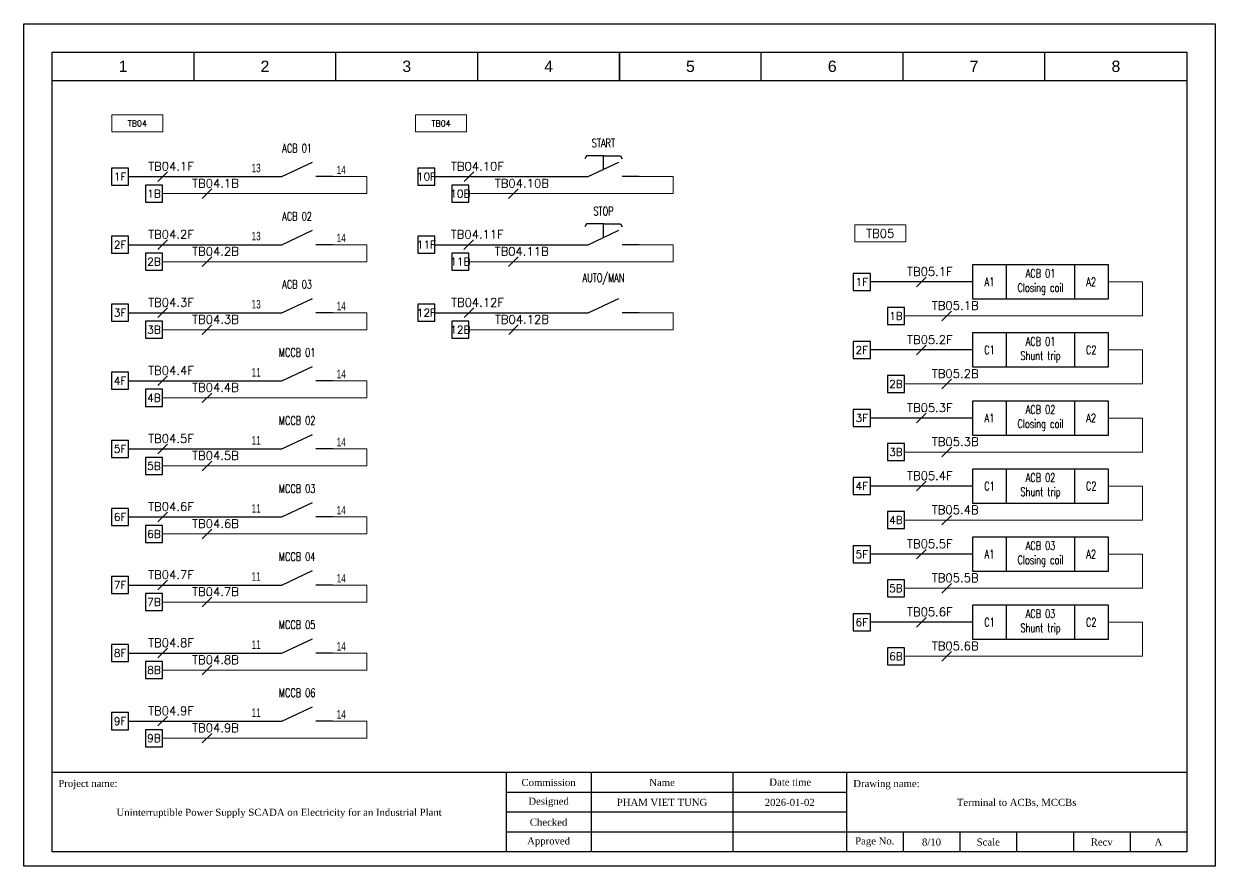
# Model space of a CAD drawing. Header units: millimetres. Extents: x 0 to 3300, y 0 to 297.
# Drawn here: x 1920 to 2340, y 0 to 297 of the extents above; entities that cross this region are included whole.
import ezdxf
from ezdxf.enums import TextEntityAlignment as Align

# ---------------------------------------------------------------- set-up
doc = ezdxf.new("R2010")
doc.units = ezdxf.units.MM
for name, color, linetype in [('0_TB_FEED THRU', 8, 'Continuous'), ('BLACK WIRE', 9, 'Continuous'), ('Frame_text', 3, 'Continuous')]:
    doc.layers.add(name, color=color, linetype=linetype)
for name, color, linetype, lineweight in [('LINE', 3, 'Continuous', 9), ('RED WIRE', 1, 'Continuous', 0), ('WIRING', 7, 'Continuous', 0)]:
    doc.layers.add(name, color=color, linetype=linetype, lineweight=lineweight)
doc.styles.add('F2.5 Romans', font='romans.shx', dxfattribs={"height": 2.5})
doc.styles.add('F4.0', font='arial.ttf', dxfattribs={"height": 4})
doc.styles.add('ROMANS', font='romans.shx', dxfattribs={"width": 0.7, "bigfont": 'whgtxt.shx'})
doc.styles.add('SIMPLEX', font='SIMPLEX.shx', dxfattribs={"width": 0.7})
doc.styles.get("Standard").update_dxf_attribs({"font": 'times.ttf', "height": 2.5})
doc.styles.add('TEXTSTYLE_5', font='txt', dxfattribs={"width": 0.723327})

# ---------------------------------------------------------------- blocks, each defined once
blk = doc.blocks.new('A3_BLOCK')
for p, q in [((10, 5), (10, 287)), ((10, 287), (410, 287)), ((60, 277), (60, 287)), ((110, 277), (110, 287)), ((160, 277), (160, 287)), ((210, 277), (210, 287)), ((210, 287), (210, 277)), ((260, 277), (260, 287)), ((310, 277), (310, 287)), ((360, 277), (360, 287)), ((410, 287), (410, 5)), ((10, 277), (410, 277)), ((410, 33), (10, 33)), ((170, 33), (170, 5)), ((200, 33), (200, 5)), ((250, 33), (250, 5)), ((290, 33), (290, 5)), ((290, 26), (170, 26)), ((290, 19), (170, 19)), ((410, 12), (170, 12)), ((310, 12), (310, 5)), ((330, 12), (330, 5)), ((350, 12), (350, 5)), ((370, 12), (370, 5)), ((390, 12), (390, 5)), ((410, 5), (10, 5))]:
    blk.add_line(p, q)
at = {"layer": 'Frame_text'}
blk.add_lwpolyline([(0, 0), (0, 297), (420, 297), (420, 0), (0, 0)], close=True, dxfattribs=at)
at = {"char_height": 4, "attachment_point": 5, "style": 'F4.0'}
for s, insert in [('1', (35, 282)), ('2', (85, 282)), ('3', (135, 282)), ('4', (185, 282)), ('5', (235, 282)), ('6', (285, 282)), ('7', (335, 282)), ('8', (385, 282))]:
    blk.add_mtext_dynamic_manual_height_columns(s, width=19.9819, gutter_width=25, heights=[0], dxfattribs=dict(at, insert=insert))
at = {"char_height": 2.5}
for s, width, insert, attachment_point in [('Project name:', 20.4464, (12.16, 30.44), 1), ('Commission', 24.3938, (185, 29.5), 5), ('Name', 19.9366, (225, 29.5), 5), ('\\pi2.82608;Date time', 19.9366, (259.98, 30.89), 1), ('Drawing name:', 24.4615, (292.42, 30.38), 1), ('Designed', 24.3938, (185, 22.5), 5), ('Checked', 25.3958, (185, 15.5), 5), ('Approved', 29.851, (185, 8.5), 5), ('Page No.', 19.9366, (300, 8.5), 5), ('Scale', 19.9366, (340, 8.5), 5), ('Recv', 19.9366, (380, 8.5), 5)]:
    blk.add_mtext_dynamic_manual_height_columns(s, width=width, gutter_width=25, heights=[0], dxfattribs=dict(at, insert=insert, attachment_point=attachment_point))
at = {"layer": 'Frame_text'}
for tag, p in [('DESIGNED', (225, 22.5)), ('DESIGNED_DATE', (270, 22.5)), ('DRAWING_NAME', (350, 22.5)), ('PROJECT_NAME', (90, 19)), ('CHECKED', (225, 15.5)), ('CHECKED_DATE', (270, 15.5)), ('APPROVED', (225, 8.5)), ('APPROVED_DATE', (270, 8.5)), ('PAGE', (320, 8.5)), ('SCALE', (360, 8.5)), ('RECV', (400, 8.5))]:
    blk.add_attdef(tag, text='', height=2.5, dxfattribs=at).set_placement(p, align=Align.MIDDLE_CENTER)

msp = doc.modelspace()

# ---------------------------------------------------------------- linework, layer by layer
for p, q in [((2075.25, 241.43), (2078.64, 244.83)), ((2075.16, 217.43), (2078.56, 220.83)), ((2075.26, 193.43), (2078.65, 196.83))]:
    msp.add_line(p, q)
at = {"layer": '0_TB_FEED THRU'}
for p, q in [((2010.91, 243.13), (2021.78, 248.2)), ((2118.35, 250.47), (2117.75, 249.43)), ((2124.35, 250.47), (2118.35, 250.47)), ((2118.91, 243.13), (2129.78, 248.2)), ((2124.35, 245.67), (2124.35, 250.47)), ((2124.35, 250.47), (2130.35, 250.47)), ((2130.35, 250.47), (2130.95, 249.43)), ((1967.21, 241.43), (1970.6, 244.83)), ((2004.91, 243.13), (2010.91, 243.13)), ((2028.91, 243.13), (2022.91, 243.13)), ((2112.91, 243.13), (2118.91, 243.13)), ((2136.91, 243.13), (2130.91, 243.13)), ((2010.91, 219.13), (2021.78, 224.2)), ((2118.35, 226.47), (2117.75, 225.43)), ((2124.35, 226.47), (2118.35, 226.47)), ((2118.91, 219.13), (2129.78, 224.2)), ((2124.35, 221.67), (2124.35, 226.47)), ((2124.35, 226.47), (2130.35, 226.47)), ((2130.35, 226.47), (2130.95, 225.43)), ((1967.21, 217.43), (1970.6, 220.83)), ((2004.91, 219.13), (2010.91, 219.13)), ((2028.91, 219.13), (2022.91, 219.13)), ((2112.91, 219.13), (2118.91, 219.13)), ((2136.91, 219.13), (2130.91, 219.13)), ((2010.91, 195.13), (2021.78, 200.2)), ((2118.91, 195.13), (2129.78, 200.2)), ((1967.21, 193.43), (1970.6, 196.83)), ((2004.91, 195.13), (2010.91, 195.13)), ((2028.91, 195.13), (2022.91, 195.13)), ((2112.91, 195.13), (2118.91, 195.13)), ((2136.91, 195.13), (2130.91, 195.13)), ((1967.21, 169.43), (1970.6, 172.83)), ((2010.91, 171.13), (2021.78, 176.2)), ((2004.91, 171.13), (2010.91, 171.13)), ((2028.91, 171.13), (2022.91, 171.13)), ((2010.91, 147.13), (2021.78, 152.2)), ((1967.21, 145.43), (1970.6, 148.83)), ((2004.91, 147.13), (2010.91, 147.13)), ((2028.91, 147.13), (2022.91, 147.13)), ((2010.91, 123.13), (2021.78, 128.2)), ((1967.21, 121.43), (1970.6, 124.83)), ((2004.91, 123.13), (2010.91, 123.13)), ((2028.91, 123.13), (2022.91, 123.13)), ((1967.21, 97.43), (1970.6, 100.83)), ((2010.91, 99.13), (2021.78, 104.2)), ((2004.91, 99.13), (2010.91, 99.13)), ((2028.91, 99.13), (2022.91, 99.13)), ((2010.91, 75.13), (2021.78, 80.2)), ((1967.21, 73.43), (1970.6, 76.83)), ((2004.91, 75.13), (2010.91, 75.13)), ((2028.91, 75.13), (2022.91, 75.13)), ((2010.91, 51.13), (2021.78, 56.2)), ((1967.21, 49.43), (1970.6, 52.83)), ((2004.91, 51.13), (2010.91, 51.13)), ((2028.91, 51.13), (2022.91, 51.13))]:
    msp.add_line(p, q, dxfattribs=at)
for points in [[(1950.91, 240.13), (1956.91, 240.13), (1956.91, 246.13), (1950.91, 246.13)], [(2058.91, 240.13), (2064.91, 240.13), (2064.91, 246.13), (2058.91, 246.13)], [(1962.91, 234.13), (1968.91, 234.13), (1968.91, 240.13), (1962.91, 240.13)], [(2070.91, 234.13), (2076.91, 234.13), (2076.91, 240.13), (2070.91, 240.13)], [(1950.91, 216.13), (1956.91, 216.13), (1956.91, 222.13), (1950.91, 222.13)], [(2058.91, 216.13), (2064.91, 216.13), (2064.91, 222.13), (2058.91, 222.13)], [(1962.91, 210.13), (1968.91, 210.13), (1968.91, 216.13), (1962.91, 216.13)], [(2070.91, 210.13), (2076.91, 210.13), (2076.91, 216.13), (2070.91, 216.13)], [(2254.43, 200), (2266.43, 200), (2266.43, 212), (2254.43, 212)], [(2290.43, 200), (2302.43, 200), (2302.43, 212), (2290.43, 212)], [(2212.43, 203), (2218.43, 203), (2218.43, 209), (2212.43, 209)], [(1950.91, 192.13), (1956.91, 192.13), (1956.91, 198.13), (1950.91, 198.13)], [(2058.91, 192.13), (2064.91, 192.13), (2064.91, 198.13), (2058.91, 198.13)], [(2224.43, 191), (2230.43, 191), (2230.43, 197), (2224.43, 197)], [(1962.91, 186.13), (1968.91, 186.13), (1968.91, 192.13), (1962.91, 192.13)], [(2070.91, 186.13), (2076.91, 186.13), (2076.91, 192.13), (2070.91, 192.13)], [(2212.43, 179.01), (2218.43, 179.01), (2218.43, 185.01), (2212.43, 185.01)], [(2254.43, 176.01), (2266.43, 176.01), (2266.43, 188.01), (2254.43, 188.01)], [(2290.43, 176.01), (2302.43, 176.01), (2302.43, 188.01), (2290.43, 188.01)], [(1950.91, 168.13), (1956.91, 168.13), (1956.91, 174.13), (1950.91, 174.13)], [(2224.43, 167.01), (2230.43, 167.01), (2230.43, 173.01), (2224.43, 173.01)], [(1962.91, 162.13), (1968.91, 162.13), (1968.91, 168.13), (1962.91, 168.13)], [(2254.43, 152), (2266.43, 152), (2266.43, 164), (2254.43, 164)], [(2290.43, 152), (2302.43, 152), (2302.43, 164), (2290.43, 164)], [(2212.43, 155), (2218.43, 155), (2218.43, 161), (2212.43, 161)], [(1950.91, 144.13), (1956.91, 144.13), (1956.91, 150.13), (1950.91, 150.13)], [(2224.43, 143), (2230.43, 143), (2230.43, 149), (2224.43, 149)], [(1962.91, 138.13), (1968.91, 138.13), (1968.91, 144.13), (1962.91, 144.13)], [(2254.43, 128.01), (2266.43, 128.01), (2266.43, 140.01), (2254.43, 140.01)], [(2290.43, 128.01), (2302.43, 128.01), (2302.43, 140.01), (2290.43, 140.01)], [(2212.43, 131.01), (2218.43, 131.01), (2218.43, 137.01), (2212.43, 137.01)], [(1950.91, 120.13), (1956.91, 120.13), (1956.91, 126.13), (1950.91, 126.13)], [(2224.43, 119.01), (2230.43, 119.01), (2230.43, 125.01), (2224.43, 125.01)], [(1962.91, 114.13), (1968.91, 114.13), (1968.91, 120.13), (1962.91, 120.13)], [(2254.43, 104), (2266.43, 104), (2266.43, 116), (2254.43, 116)], [(2290.43, 104), (2302.43, 104), (2302.43, 116), (2290.43, 116)], [(2212.43, 107), (2218.43, 107), (2218.43, 113), (2212.43, 113)], [(1950.91, 96.13), (1956.91, 96.13), (1956.91, 102.13), (1950.91, 102.13)], [(2224.43, 95), (2230.43, 95), (2230.43, 101), (2224.43, 101)], [(1962.91, 90.13), (1968.91, 90.13), (1968.91, 96.13), (1962.91, 96.13)], [(2212.43, 83.01), (2218.43, 83.01), (2218.43, 89.01), (2212.43, 89.01)], [(2254.43, 80.01), (2266.43, 80.01), (2266.43, 92.01), (2254.43, 92.01)], [(2290.43, 80.01), (2302.43, 80.01), (2302.43, 92.01), (2290.43, 92.01)], [(1950.91, 72.13), (1956.91, 72.13), (1956.91, 78.13), (1950.91, 78.13)], [(2224.43, 71.01), (2230.43, 71.01), (2230.43, 77.01), (2224.43, 77.01)], [(1962.91, 66.13), (1968.91, 66.13), (1968.91, 72.13), (1962.91, 72.13)], [(1950.91, 48.13), (1956.91, 48.13), (1956.91, 54.13), (1950.91, 54.13)], [(1962.91, 42.13), (1968.91, 42.13), (1968.91, 48.13), (1962.91, 48.13)]]:
    msp.add_lwpolyline(points, close=True, dxfattribs=at)
at = {"layer": 'BLACK WIRE'}
for p, q in [((1956.91, 243.13), (2004.91, 243.13)), ((2064.91, 243.13), (2112.91, 243.13)), ((1956.91, 219.13), (2004.91, 219.13)), ((2064.91, 219.13), (2112.91, 219.13)), ((2254.43, 206), (2218.43, 206)), ((1956.91, 195.13), (2004.91, 195.13)), ((2064.91, 195.13), (2112.91, 195.13)), ((2254.43, 182.01), (2218.43, 182.01)), ((1956.91, 171.13), (2004.91, 171.13)), ((2254.43, 158), (2218.43, 158)), ((1956.91, 147.13), (2004.91, 147.13)), ((2254.43, 134.01), (2218.43, 134.01)), ((1956.91, 123.13), (2004.91, 123.13)), ((2254.43, 110), (2218.43, 110)), ((1956.91, 99.13), (2004.91, 99.13)), ((2254.43, 86.01), (2218.43, 86.01)), ((1956.91, 75.13), (2004.91, 75.13)), ((1956.91, 51.13), (2004.91, 51.13))]:
    msp.add_line(p, q, dxfattribs=at)
for points in [[(2254.43, 200), (2302.43, 200), (2302.43, 212), (2254.43, 212)], [(2254.43, 176.01), (2302.43, 176.01), (2302.43, 188.01), (2254.43, 188.01)], [(2254.43, 152), (2302.43, 152), (2302.43, 164), (2254.43, 164)], [(2254.43, 128.01), (2302.43, 128.01), (2302.43, 140.01), (2254.43, 140.01)], [(2254.43, 104), (2302.43, 104), (2302.43, 116), (2254.43, 116)], [(2254.43, 80.01), (2302.43, 80.01), (2302.43, 92.01), (2254.43, 92.01)]]:
    msp.add_lwpolyline(points, close=True, dxfattribs=at)
at = {"layer": 'LINE'}
for points in [[(1951.03, 258.87), (1969.03, 258.87), (1969.03, 264.87), (1951.03, 264.87)], [(2058.09, 258.87), (2076.09, 258.87), (2076.09, 264.87), (2058.09, 264.87)], [(2212.91, 220.1), (2230.91, 220.1), (2230.91, 226.1), (2212.91, 226.1)]]:
    msp.add_lwpolyline(points, close=True, dxfattribs=at)
at = {"layer": 'RED WIRE'}
for p, q in [((2028.91, 243.13), (2040.91, 243.13)), ((2040.91, 237.13), (2040.91, 243.13)), ((2136.91, 243.13), (2148.91, 243.13)), ((2148.91, 237.13), (2148.91, 243.13)), ((1968.91, 237.13), (2040.91, 237.13)), ((2076.91, 237.13), (2148.91, 237.13)), ((2028.91, 219.13), (2040.91, 219.13)), ((2040.91, 213.13), (2040.91, 219.13)), ((2136.91, 219.13), (2148.91, 219.13)), ((2148.91, 213.13), (2148.91, 219.13)), ((1968.91, 213.13), (2040.91, 213.13)), ((2076.91, 213.13), (2148.91, 213.13)), ((2302.43, 206), (2314.43, 206)), ((2314.43, 206), (2314.43, 194)), ((2028.91, 195.13), (2040.91, 195.13)), ((2040.91, 189.13), (2040.91, 195.13)), ((2136.91, 195.13), (2148.91, 195.13)), ((2148.91, 189.13), (2148.91, 195.13)), ((2314.43, 194), (2230.43, 194)), ((1968.91, 189.13), (2040.91, 189.13)), ((2076.91, 189.13), (2148.91, 189.13)), ((2302.43, 182.01), (2314.43, 182.01)), ((2314.43, 182.01), (2314.43, 170.01)), ((2028.91, 171.13), (2040.91, 171.13)), ((2040.91, 165.13), (2040.91, 171.13)), ((2314.43, 170.01), (2230.43, 170.01)), ((1968.91, 165.13), (2040.91, 165.13)), ((2302.43, 158), (2314.43, 158)), ((2314.43, 158), (2314.43, 146)), ((2028.91, 147.13), (2040.91, 147.13)), ((2040.91, 141.13), (2040.91, 147.13)), ((2314.43, 146), (2230.43, 146)), ((1968.91, 141.13), (2040.91, 141.13)), ((2302.43, 134.01), (2314.43, 134.01)), ((2314.43, 134.01), (2314.43, 122.01)), ((2028.91, 123.13), (2040.91, 123.13)), ((2040.91, 117.13), (2040.91, 123.13)), ((2314.43, 122.01), (2230.43, 122.01)), ((1968.91, 117.13), (2040.91, 117.13)), ((2302.43, 110), (2314.43, 110)), ((2314.43, 110), (2314.43, 98)), ((2028.91, 99.13), (2040.91, 99.13)), ((2040.91, 93.13), (2040.91, 99.13)), ((2314.43, 98), (2230.43, 98)), ((1968.91, 93.13), (2040.91, 93.13)), ((2302.43, 86.01), (2314.43, 86.01)), ((2314.43, 86.01), (2314.43, 74.01)), ((2028.91, 75.13), (2040.91, 75.13)), ((2040.91, 69.13), (2040.91, 75.13)), ((2314.43, 74.01), (2230.43, 74.01)), ((1968.91, 69.13), (2040.91, 69.13)), ((2028.91, 51.13), (2040.91, 51.13)), ((2040.91, 45.13), (2040.91, 51.13)), ((1968.91, 45.13), (2040.91, 45.13))]:
    msp.add_line(p, q, dxfattribs=at)
at = {"layer": 'WIRING'}
for p, q in [((1982.88, 235.43), (1986.27, 238.83)), ((2090.91, 235.43), (2094.31, 238.83)), ((1982.88, 211.43), (1986.27, 214.83)), ((2090.83, 211.43), (2094.22, 214.83)), ((2234.73, 204.31), (2238.13, 207.7)), ((2243.69, 192.31), (2247.09, 195.7)), ((1982.88, 187.43), (1986.27, 190.83)), ((2090.93, 187.43), (2094.32, 190.83)), ((2234.73, 180.31), (2238.13, 183.7)), ((2243.69, 168.31), (2247.09, 171.7)), ((1982.88, 163.43), (1986.27, 166.83)), ((2234.73, 156.31), (2238.13, 159.7)), ((2243.69, 144.31), (2247.09, 147.7)), ((1982.88, 139.43), (1986.27, 142.83)), ((2234.73, 132.31), (2238.13, 135.7)), ((2243.69, 120.31), (2247.09, 123.7)), ((1982.88, 115.43), (1986.27, 118.83)), ((2234.73, 108.31), (2238.13, 111.7)), ((2243.69, 96.31), (2247.09, 99.7)), ((1982.88, 91.43), (1986.27, 94.83)), ((2234.73, 84.31), (2238.13, 87.7)), ((2243.69, 72.31), (2247.09, 75.7)), ((1982.88, 67.43), (1986.27, 70.83)), ((1982.88, 43.43), (1986.27, 46.83))]:
    msp.add_line(p, q, dxfattribs=at)

# ---------------------------------------------------------------- block references
ref = msp.add_blockref('A3_BLOCK', (1920, 0))
ref.add_attrib('RECV', 'A', dxfattribs={"layer": 'Frame_text', "height": 2.5}).set_placement((2320, 8.5), align=Align.MIDDLE_CENTER)
ref.add_attrib('PAGE', '8/10', dxfattribs={"layer": 'Frame_text', "height": 2.5}).set_placement((2240, 8.5), align=Align.MIDDLE_CENTER)
ref.add_attrib('DRAWING_NAME', 'Terminal to ACBs, MCCBs', dxfattribs={"layer": 'Frame_text', "height": 2.5}).set_placement((2270, 22.5), align=Align.MIDDLE_CENTER)
ref.add_attrib('DESIGNED_DATE', '2026-01-02', dxfattribs={"layer": 'Frame_text', "height": 2.5}).set_placement((2190, 22.5), align=Align.MIDDLE_CENTER)
ref.add_attrib('DESIGNED', 'PHAM VIET TUNG', dxfattribs={"layer": 'Frame_text', "height": 2.5}).set_placement((2145, 22.5), align=Align.MIDDLE_CENTER)
ref.add_attrib('PROJECT_NAME', 'Uninterruptible Power Supply SCADA on Electricity for an Industrial Plant', dxfattribs={"layer": 'Frame_text', "height": 2.5}).set_placement((2010, 19), align=Align.MIDDLE_CENTER)

# ---------------------------------------------------------------- texts
at = {"color": 2, "style": 'F2.5 Romans'}
for s, height, p in [('TB04', 2.057, (1960.03, 261.87)), ('TB04', 2.057, (2067.09, 261.87)), ('TB05', 3, (2221.91, 223.1))]:
    msp.add_text(s, height=height, dxfattribs=at).set_placement(p, align=Align.MIDDLE_CENTER)
at = {"char_height": 3, "attachment_point": 5}
for s, width, insert, style in [('START', 17.9536, (2124.35, 254.97), 'ROMANS'), ('ACB 01', 17.9536, (2016.35, 253.13), 'ROMANS'), ('TB04.1F', 12.6407, (1971.9, 246.77), 'F2.5 Romans'), ('TB04.10F', 12.6407, (2079.93, 246.77), 'F2.5 Romans'), ('13', 12.6407, (2001.9, 246.13), 'TEXTSTYLE_5'), ('14', 12.6407, (2031.91, 245.53), 'TEXTSTYLE_5'), ('TB04.1B', 12.6407, (1987.57, 240.77), 'F2.5 Romans'), ('TB04.10B', 12.6407, (2095.6, 240.77), 'F2.5 Romans'), ('STOP', 17.9536, (2124.35, 230.97), 'ROMANS'), ('ACB 02', 17.9536, (2016.35, 229.13), 'ROMANS'), ('TB04.2F', 12.6407, (1971.9, 222.77), 'F2.5 Romans'), ('13', 12.6407, (2001.9, 222.13), 'TEXTSTYLE_5'), ('14', 12.6407, (2031.91, 221.53), 'TEXTSTYLE_5'), ('TB04.11F', 12.6407, (2079.85, 222.77), 'F2.5 Romans'), ('TB04.2B', 12.6407, (1987.57, 216.77), 'F2.5 Romans'), ('TB04.11B', 12.6407, (2095.52, 216.77), 'F2.5 Romans'), ('TB05.1F', 12.6407, (2239.42, 209.65), 'F2.5 Romans'), ('ACB 01\\PClosing coil', 23.7985, (2278.43, 206), 'ROMANS'), ('ACB 03', 17.9536, (2016.35, 205.13), 'ROMANS'), ('AUTO/MAN', 17.9536, (2124.35, 206.97), 'ROMANS'), ('A1', 17.9536, (2260.43, 206), 'ROMANS'), ('A2', 17.9536, (2296.3, 206), 'ROMANS'), ('TB04.3F', 12.6407, (1971.9, 198.77), 'F2.5 Romans'), ('13', 12.6407, (2001.9, 198.13), 'TEXTSTYLE_5'), ('14', 12.6407, (2031.91, 197.53), 'TEXTSTYLE_5'), ('TB04.12F', 12.6407, (2079.95, 198.77), 'F2.5 Romans'), ('TB05.1B', 12.6407, (2248.38, 197.65), 'F2.5 Romans'), ('TB04.3B', 12.6407, (1987.57, 192.77), 'F2.5 Romans'), ('TB04.12B', 12.6407, (2095.62, 192.77), 'F2.5 Romans'), ('TB05.2F', 12.6407, (2239.42, 185.65), 'F2.5 Romans'), ('ACB 01\\PShunt trip', 23.5067, (2278.43, 182.01), 'ROMANS'), ('MCCB 01', 17.9536, (2016.35, 181.13), 'ROMANS'), ('C1', 17.9536, (2260.43, 182.01), 'ROMANS'), ('C2', 17.9536, (2296.3, 182.01), 'ROMANS'), ('TB04.4F', 12.6407, (1971.9, 174.77), 'F2.5 Romans'), ('11', 12.6407, (2001.9, 174.13), 'TEXTSTYLE_5'), ('14', 12.6407, (2031.91, 173.53), 'TEXTSTYLE_5'), ('TB05.2B', 12.6407, (2248.38, 173.65), 'F2.5 Romans'), ('TB04.4B', 12.6407, (1987.57, 168.77), 'F2.5 Romans'), ('TB05.3F', 12.6407, (2239.42, 161.65), 'F2.5 Romans'), ('ACB 02\\PClosing coil', 23.7985, (2278.43, 158), 'ROMANS'), ('MCCB 02', 17.9536, (2016.35, 157.13), 'ROMANS'), ('A1', 17.9536, (2260.43, 158), 'ROMANS'), ('A2', 17.9536, (2296.3, 158), 'ROMANS'), ('TB04.5F', 12.6407, (1971.9, 150.77), 'F2.5 Romans'), ('11', 12.6407, (2001.9, 150.13), 'TEXTSTYLE_5'), ('14', 12.6407, (2031.91, 149.53), 'TEXTSTYLE_5'), ('TB05.3B', 12.6407, (2248.38, 149.65), 'F2.5 Romans'), ('TB04.5B', 12.6407, (1987.57, 144.77), 'F2.5 Romans'), ('TB05.4F', 12.6407, (2239.42, 137.65), 'F2.5 Romans'), ('MCCB 03', 17.9536, (2016.35, 133.13), 'ROMANS'), ('C1', 17.9536, (2260.43, 134.01), 'ROMANS'), ('ACB 02\\PShunt trip', 23.5067, (2278.43, 134.01), 'ROMANS'), ('C2', 17.9536, (2296.3, 134.01), 'ROMANS'), ('TB04.6F', 12.6407, (1971.9, 126.77), 'F2.5 Romans'), ('11', 12.6407, (2001.9, 126.13), 'TEXTSTYLE_5'), ('14', 12.6407, (2031.91, 125.53), 'TEXTSTYLE_5'), ('TB05.4B', 12.6407, (2248.38, 125.65), 'F2.5 Romans'), ('TB04.6B', 12.6407, (1987.57, 120.77), 'F2.5 Romans'), ('TB05.5F', 12.6407, (2239.42, 113.65), 'F2.5 Romans'), ('ACB 03\\PClosing coil', 23.7985, (2278.43, 110), 'ROMANS'), ('MCCB 04', 17.9536, (2016.35, 109.13), 'ROMANS'), ('A1', 17.9536, (2260.43, 110), 'ROMANS'), ('A2', 17.9536, (2296.3, 110), 'ROMANS'), ('TB04.7F', 12.6407, (1971.9, 102.77), 'F2.5 Romans'), ('11', 12.6407, (2001.9, 102.13), 'TEXTSTYLE_5'), ('14', 12.6407, (2031.91, 101.53), 'TEXTSTYLE_5'), ('TB05.5B', 12.6407, (2248.38, 101.65), 'F2.5 Romans'), ('TB04.7B', 12.6407, (1987.57, 96.77), 'F2.5 Romans'), ('TB05.6F', 12.6407, (2239.42, 89.65), 'F2.5 Romans'), ('ACB 03\\PShunt trip', 23.5067, (2278.43, 86.01), 'ROMANS'), ('MCCB 05', 17.9536, (2016.35, 85.13), 'ROMANS'), ('C1', 17.9536, (2260.43, 86.01), 'ROMANS'), ('C2', 17.9536, (2296.3, 86.01), 'ROMANS'), ('TB04.8F', 12.6407, (1971.9, 78.77), 'F2.5 Romans'), ('11', 12.6407, (2001.9, 78.13), 'TEXTSTYLE_5'), ('14', 12.6407, (2031.91, 77.53), 'TEXTSTYLE_5'), ('TB05.6B', 12.6407, (2248.38, 77.65), 'F2.5 Romans'), ('TB04.8B', 12.6407, (1987.57, 72.77), 'F2.5 Romans'), ('MCCB 06', 17.9536, (2016.35, 61.13), 'ROMANS'), ('TB04.9F', 12.6407, (1971.9, 54.77), 'F2.5 Romans'), ('11', 12.6407, (2001.9, 54.13), 'TEXTSTYLE_5'), ('14', 12.6407, (2031.91, 53.53), 'TEXTSTYLE_5'), ('TB04.9B', 12.6407, (1987.57, 48.77), 'F2.5 Romans')]:
    msp.add_mtext_dynamic_manual_height_columns(s, width=width, gutter_width=15, heights=[0], dxfattribs=dict(at, insert=insert, style=style))
at = {"layer": '0_TB_FEED THRU', "color": 2, "style": 'SIMPLEX'}
for s, p in [('1F', (1953.91, 243.13)), ('10F', (2061.91, 243.13)), ('1B', (1965.91, 237.13)), ('10B', (2073.91, 237.13)), ('2F', (1953.91, 219.13)), ('11F', (2061.91, 219.13)), ('2B', (1965.91, 213.13)), ('11B', (2073.91, 213.13)), ('1F', (2215.43, 206)), ('3F', (1953.91, 195.13)), ('12F', (2061.91, 195.13)), ('1B', (2227.43, 194)), ('3B', (1965.91, 189.13)), ('12B', (2073.91, 189.13)), ('2F', (2215.43, 182.01)), ('4F', (1953.91, 171.13)), ('2B', (2227.43, 170.01)), ('4B', (1965.91, 165.13)), ('3F', (2215.43, 158)), ('5F', (1953.91, 147.13)), ('3B', (2227.43, 146)), ('5B', (1965.91, 141.13)), ('4F', (2215.43, 134.01)), ('6F', (1953.91, 123.13)), ('4B', (2227.43, 122.01)), ('6B', (1965.91, 117.13)), ('5F', (2215.43, 110)), ('7F', (1953.91, 99.13)), ('5B', (2227.43, 98)), ('7B', (1965.91, 93.13)), ('6F', (2215.43, 86.01)), ('8F', (1953.91, 75.13)), ('6B', (2227.43, 74.01)), ('8B', (1965.91, 69.13)), ('9F', (1953.91, 51.13)), ('9B', (1965.91, 45.13))]:
    msp.add_text(s, height=2.72, dxfattribs=at).set_placement(p, align=Align.MIDDLE_CENTER)

doc.saveas('drawing.dxf')
